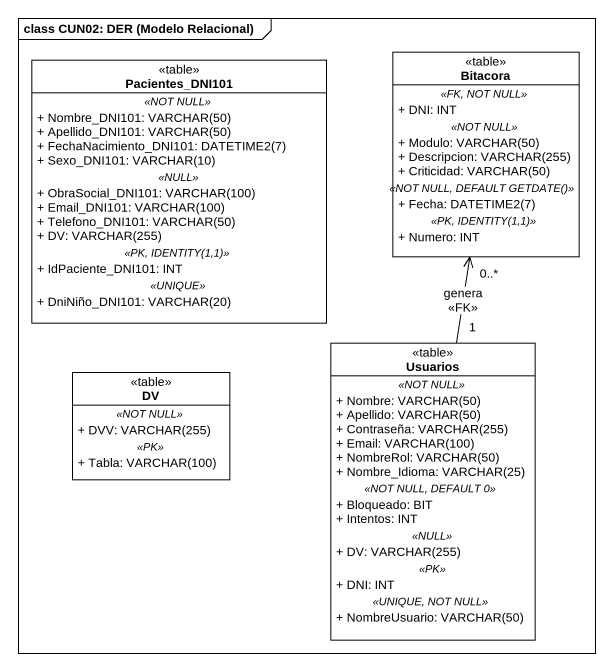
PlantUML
@startuml
mainframe class CUN02: DER (Modelo Relacional)
hide circle
hide empty members
skinparam classAttributeIconSize 0
class Pacientes_DNI101 <<table>> {
  .. <<NOT NULL>> ..
  {field} + Nombre_DNI101: VARCHAR(50)
  {field} + Apellido_DNI101: VARCHAR(50)
  {field} + FechaNacimiento_DNI101: DATETIME2(7)
  {field} + Sexo_DNI101: VARCHAR(10)
  .. <<NULL>> ..
  {field} + ObraSocial_DNI101: VARCHAR(100)
  {field} + Email_DNI101: VARCHAR(100)
  {field} + Telefono_DNI101: VARCHAR(50)
  {field} + DV: VARCHAR(255)
  .. <<PK, IDENTITY(1,1)>> ..
  + IdPaciente_DNI101: INT
  .. <<UNIQUE>> ..
  {field} + DniNiño_DNI101: VARCHAR(20)
}
class Bitacora <<table>> {
  .. <<FK, NOT NULL>> ..
  + DNI: INT
  .. <<NOT NULL>> ..
  {field} + Modulo: VARCHAR(50)
  {field} + Descripcion: VARCHAR(255)
  {field} + Criticidad: VARCHAR(50)
  .. <<NOT NULL, DEFAULT GETDATE()>> ..
  {field} + Fecha: DATETIME2(7)
  .. <<PK, IDENTITY(1,1)>> ..
  + Numero: INT
}
class Usuarios <<table>> {
  .. <<NOT NULL>> ..
  {field} + Nombre: VARCHAR(50)
  {field} + Apellido: VARCHAR(50)
  {field} + Contraseña: VARCHAR(255)
  {field} + Email: VARCHAR(100)
  {field} + NombreRol: VARCHAR(50)
  {field} + Nombre_Idioma: VARCHAR(25)
  .. <<NOT NULL, DEFAULT 0>> ..
  + Bloqueado: BIT
  + Intentos: INT
  .. <<NULL>> ..
  {field} + DV: VARCHAR(255)
  .. <<PK>> ..
  + DNI: INT
  .. <<UNIQUE, NOT NULL>> ..
  {field} + NombreUsuario: VARCHAR(50)
}
class DV <<table>> {
  .. <<NOT NULL>> ..
  {field} + DVV: VARCHAR(255)
  .. <<PK>> ..
  {field} + Tabla: VARCHAR(100)
}
Usuarios "1" -up-> "0..*" Bitacora : genera\n<<FK>>
@enduml
